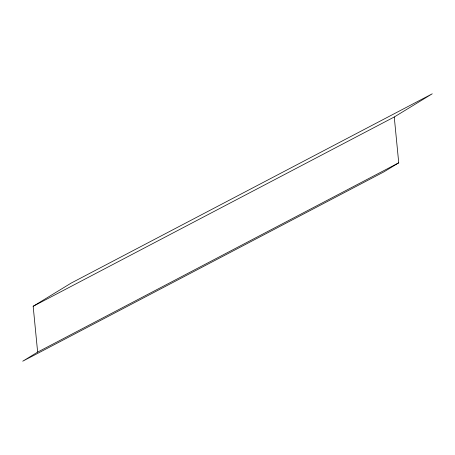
<?xml version="1.0" encoding="UTF-8"?>
<svg xmlns="http://www.w3.org/2000/svg" width="455" height="455" viewBox="0 0 455 455"><rect width="100%" height="100%" fill="white"/><g stroke="black" fill="none" stroke-linecap="round" stroke-linejoin="round"><path stroke-width="0.68" d="M33.164 306.283L71.162 283.09L432.25 93.804L394.252 116.998L33.164 306.283L37.64 352.107L22.75 361.196L383.838 171.91L398.734 162.822L394.252 116.998M37.64 352.107L398.734 162.822"/></g></svg>
